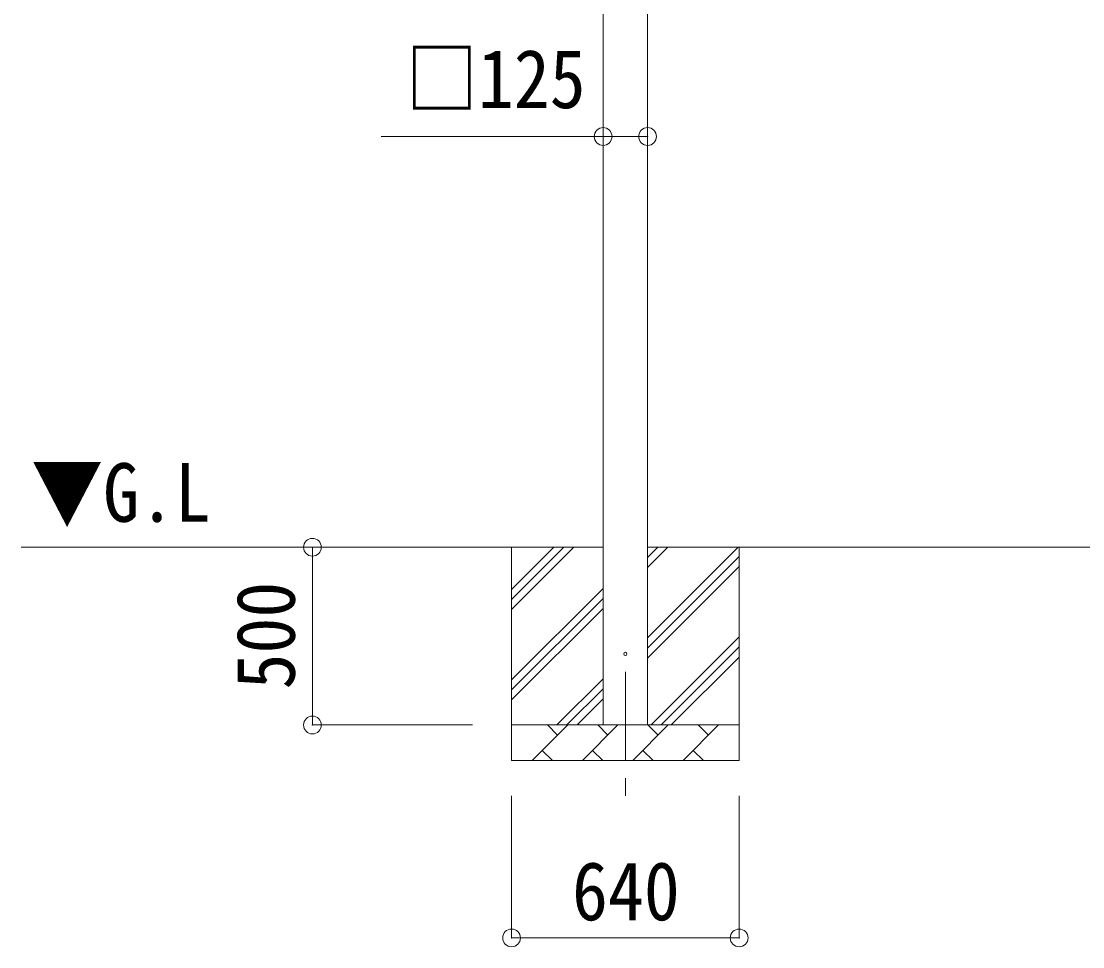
# Model space of a CAD drawing. Units: millimetres at full size, sheet at 1:50. Extents: x -14053 to 14053, y -9700 to 9700.
# Drawn here: x -8584 to -5599, y -5465 to -2861 of the extents above; entities that cross this region are included whole.
import ezdxf
from ezdxf.enums import TextEntityAlignment as Align

# ---------------------------------------------------------------- set-up
doc = ezdxf.new("R2010")
doc.units = ezdxf.units.MM
doc.header["$LTSCALE"] = 50
doc.header["$PDMODE"] = 32
doc.header["$PDSIZE"] = 50
doc.linetypes.add('CHAIN1', pattern=[8, 5, -1, 1, -1])
for name, color, linetype, lineweight in [('0-1_Defpoints', 7, 'CHAIN1', 9), ('0-2_TEXT1', 4, 'Continuous', 9), ('0-3_SHAPE', 7, 'Continuous', 9), ('0-7_PARTS2', 7, 'Continuous', 9), ('0-8_TABLE1', 6, 'Continuous', 9)]:
    doc.layers.add(name, color=color, linetype=linetype, lineweight=lineweight)
doc.styles.add('ＭＳ ゴシック', font='')
doc.styles.get('ＭＳ ゴシック').set_extended_font_data('MS Gothic')

msp = doc.modelspace()

# ---------------------------------------------------------------- linework, layer by layer
at = {"layer": '0-1_Defpoints'}
msp.add_line((-6885.46, -4691.27), (-6885.46, -5040.27), dxfattribs=at)
at = {"layer": '0-2_TEXT1'}
for p, q in [((-6947.96, -4841.27), (-6947.96, -1341.27)), ((-6822.96, -1341.27), (-6822.96, -4841.27))]:
    msp.add_line(p, q, dxfattribs=at)
msp.add_circle((-6885.46, -4641.27), 4.5, dxfattribs=at)
at = {"layer": '0-3_SHAPE'}
for p, q in [((-6947.96, -4341.27), (-8584.16, -4341.27)), ((-7205.46, -4341.27), (-7205.46, -4941.27)), ((-7205.46, -4459.76), (-7086.98, -4341.27)), ((-7205.46, -4488.04), (-7058.69, -4341.27)), ((-7205.46, -4516.33), (-7030.41, -4341.27)), ((-6822.96, -4370.1), (-6794.13, -4341.27)), ((-6822.96, -4398.38), (-6765.85, -4341.27)), ((-3474.96, -4341.27), (-6822.96, -4341.27)), ((-6822.96, -4596.37), (-6567.86, -4341.27)), ((-6565.46, -4341.27), (-6565.46, -4941.27)), ((-6822.96, -4624.66), (-6565.46, -4367.16)), ((-6822.96, -4652.94), (-6565.46, -4395.44)), ((-7205.46, -4714.31), (-6947.96, -4456.81)), ((-7205.46, -4742.6), (-6947.96, -4485.1)), ((-7205.46, -4770.88), (-6947.96, -4513.38)), ((-6813.3, -4841.27), (-6565.46, -4593.43)), ((-6785.02, -4841.27), (-6565.46, -4621.72)), ((-6756.73, -4841.27), (-6565.46, -4650)), ((-7077.86, -4841.27), (-6947.96, -4711.37)), ((-7049.58, -4841.27), (-6947.96, -4739.66)), ((-7021.29, -4841.27), (-6947.96, -4767.94)), ((-7205.46, -4841.27), (-6565.46, -4841.27)), ((-7147.59, -4941.27), (-7047.59, -4841.27)), ((-7076.14, -4869.83), (-7104.7, -4841.27)), ((-7006.17, -4941.27), (-6906.17, -4841.27)), ((-6934.72, -4869.83), (-6963.28, -4841.27)), ((-6864.75, -4941.27), (-6764.75, -4841.27)), ((-6793.3, -4869.83), (-6821.85, -4841.27)), ((-6723.33, -4941.27), (-6623.33, -4841.27)), ((-6651.88, -4869.83), (-6680.43, -4841.27)), ((-7119.04, -4912.72), (-7090.48, -4941.27)), ((-6977.62, -4912.72), (-6949.06, -4941.27)), ((-6836.19, -4912.72), (-6807.64, -4941.27)), ((-6694.77, -4912.72), (-6666.22, -4941.27)), ((-6565.46, -4941.27), (-7205.46, -4941.27))]:
    msp.add_line(p, q, dxfattribs=at)
at = {"layer": '0-8_TABLE1'}
for p, q in [((-7765.46, -4341.27), (-7315.46, -4341.27)), ((-7765.46, -4841.27), (-7765.46, -4341.27)), ((-7765.46, -4841.27), (-7315.46, -4841.27)), ((-7205.46, -5440.27), (-7205.46, -5040.27)), ((-6565.46, -5440.27), (-6565.46, -5040.27)), ((-7205.46, -5440.27), (-6565.46, -5440.27))]:
    msp.add_line(p, q, dxfattribs=at)
msp.add_lwpolyline([(-6822.96, -3185.6), (-6947.96, -3185.6), (-7572.53, -3185.6)], dxfattribs=at)
for p in [(-6947.96, -3185.6), (-6822.96, -3185.6), (-7765.46, -4341.27), (-7765.46, -4841.27), (-7205.46, -5440.27), (-6565.46, -5440.27)]:
    msp.add_point(p, dxfattribs=at)

# ---------------------------------------------------------------- texts
at = {"layer": '0-7_PARTS2', "style": 'ＭＳ ゴシック', "width": 0.9}
msp.add_text('▼G.L', height=165, dxfattribs=at).set_placement((-8556.44, -4319.06), align=Align.BOTTOM_LEFT)
at = {"layer": '0-8_TABLE1', "color": 7, "style": 'ＭＳ ゴシック', "width": 0.9}
for s, p in [('□125', (-7502.78, -3155.24)), ('640', (-7035.46, -5440.27))]:
    msp.add_text(s, height=165, dxfattribs=at).set_placement(p, align=Align.BOTTOM_LEFT)
msp.add_text('500', height=165, rotation=90, dxfattribs=at).set_placement((-7765.46, -4741.27), align=Align.BOTTOM_LEFT)

doc.saveas('drawing.dxf')
